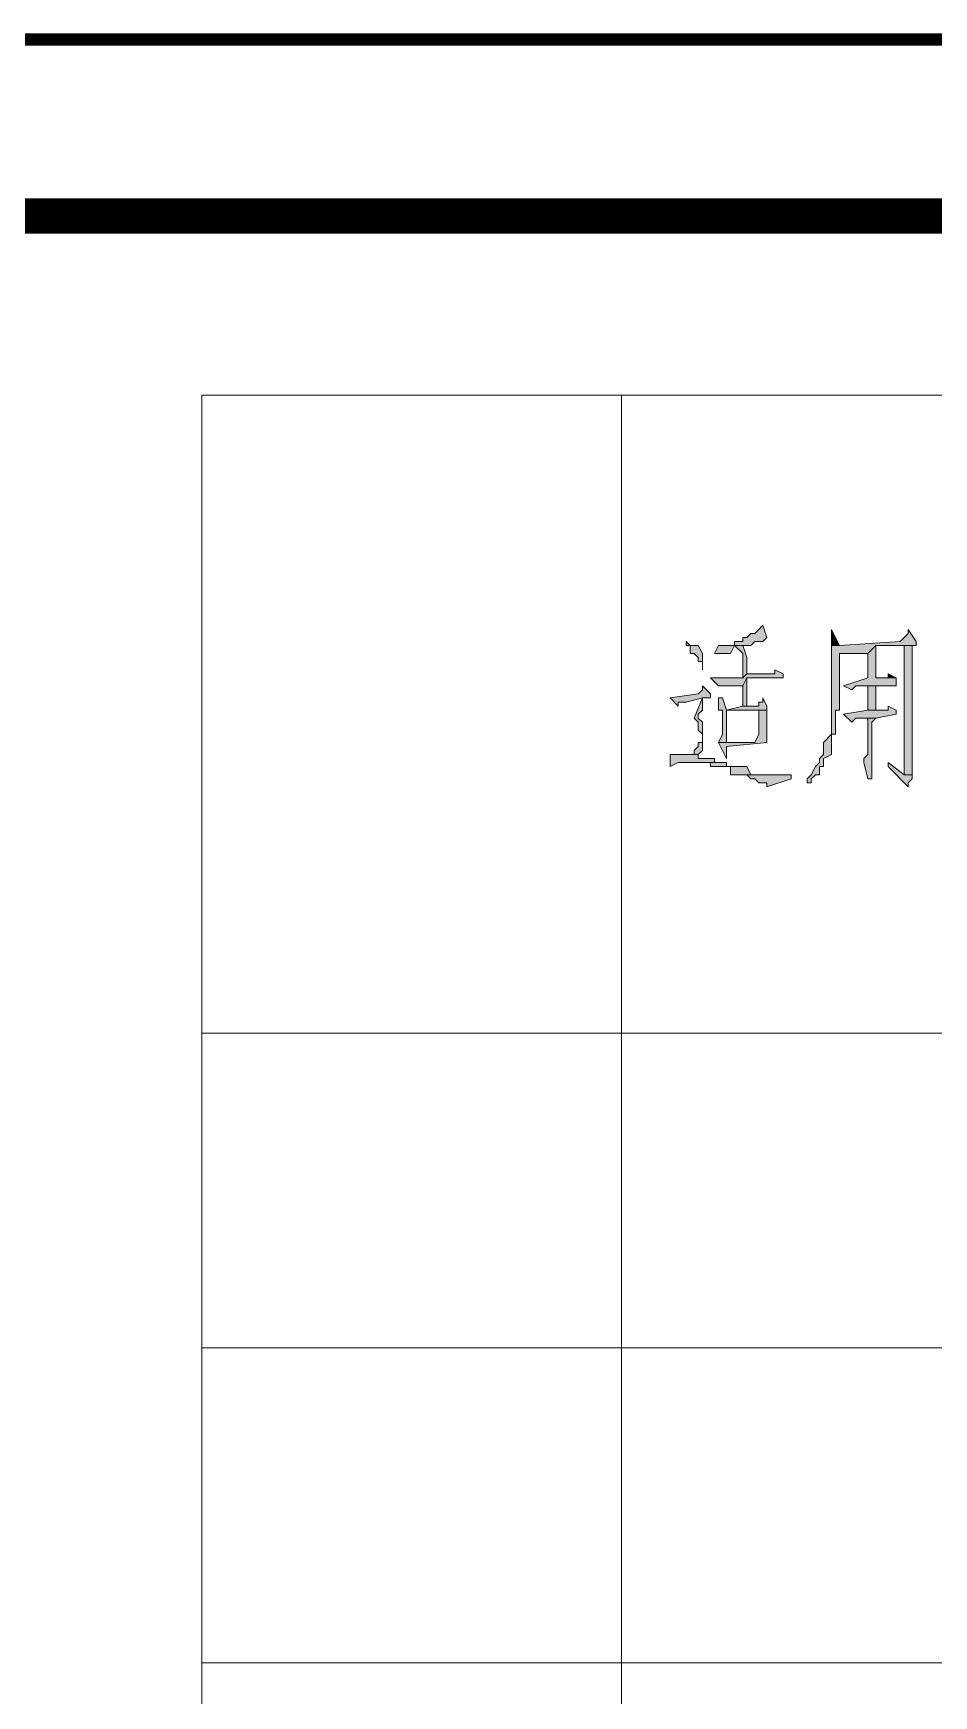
# Model space of a CAD drawing. Extents: x 457 to 4918, y -67 to 391.
# Drawn here: x 2716.56 to 2742.06, y 183.21 to 230.27 of the extents above; entities that cross this region are included whole.
import ezdxf

# ---------------------------------------------------------------- set-up
doc = ezdxf.new("R2010")
doc.units = 0
doc.header["$LTSCALE"] = 40
doc.header["$MEASUREMENT"] = 0
doc.layers.get('0').update_dxf_attribs({"linetype": 'CONTINUOUS'})
doc.layers.add('TK', color=1, linetype='CONTINUOUS')

msp = doc.modelspace()

# ---------------------------------------------------------------- hatches: boundary and pattern name
h = msp.add_hatch(color=0)
h.dxf.hatch_style = 2
h.paths.add_polyline_path([(2737.225, 213.513), (2737.111, 213.398), (2736.997, 213.284), (2736.882, 213.284), (2736.768, 213.17), (2736.654, 213.17), (2736.654, 213.055), (2736.425, 213.055), (2736.425, 212.941), (2736.311, 212.941), (2736.197, 212.941), (2735.968, 212.941), (2735.854, 212.712), (2735.968, 212.712), (2736.311, 212.712), (2736.425, 212.941), (2736.654, 212.941), (2736.882, 212.941), (2736.997, 213.055), (2737.225, 213.055), (2737.34, 213.17)])
h = msp.add_hatch(color=0)
h.dxf.hatch_style = 2
h.paths.add_polyline_path([(2741.34, 213.398), (2741.34, 213.284), (2741.226, 213.17), (2741.112, 213.055), (2739.397, 212.941), (2739.168, 212.941), (2739.168, 210.998), (2739.168, 210.884), (2739.168, 210.426), (2738.94, 210.198), (2738.94, 210.084), (2738.94, 209.969), (2738.94, 209.855), (2738.826, 209.741), (2738.826, 209.626), (2738.711, 209.512), (2738.597, 209.283), (2738.483, 209.169), (2738.483, 209.055), (2738.597, 209.055), (2738.597, 209.169), (2738.711, 209.283), (2738.826, 209.283), (2738.826, 209.512), (2738.94, 209.512), (2738.94, 209.626), (2738.94, 209.741), (2739.168, 209.855), (2739.168, 210.084), (2739.168, 210.198), (2739.168, 210.426), (2739.283, 210.426), (2739.283, 211.112), (2739.397, 211.112), (2739.397, 212.712), (2740.197, 212.712), (2740.426, 212.941), (2741.226, 212.941), (2741.569, 212.941), (2741.569, 213.055)])
h = msp.add_hatch(color=0)
h.dxf.hatch_style = 2
h.paths.add_polyline_path([(2739.168, 213.398), (2739.168, 213.284), (2739.168, 213.17), (2739.168, 212.941), (2739.397, 212.941)])
h = msp.add_hatch(color=0)
h.dxf.hatch_style = 2
h.paths.add_polyline_path([(2735.054, 213.055), (2735.054, 212.941), (2735.168, 212.941), (2735.168, 212.712), (2735.282, 212.712), (2735.397, 212.598), (2735.397, 212.484), (2735.511, 212.484), (2735.511, 212.255), (2735.511, 212.712), (2735.397, 212.941), (2735.282, 212.941), (2735.168, 212.941)])
h = msp.add_hatch(color=0)
h.dxf.hatch_style = 2
h.paths.add_polyline_path([(2736.654, 212.941), (2736.425, 212.941), (2736.654, 212.712), (2736.654, 212.027), (2736.768, 212.141), (2736.768, 212.598)])
h = msp.add_hatch(color=0)
h.dxf.hatch_style = 2
h.paths.add_polyline_path([(2740.426, 212.941), (2740.197, 212.712), (2740.197, 212.027), (2739.511, 211.798), (2739.74, 211.684), (2739.854, 211.798), (2740.197, 211.798), (2740.426, 211.798), (2740.997, 211.798), (2740.997, 212.027), (2740.426, 212.027)])
h = msp.add_hatch(color=0)
h.dxf.hatch_style = 2
h.paths.add_polyline_path([(2741.569, 212.941), (2741.226, 212.941), (2741.226, 209.283), (2741.454, 209.283), (2741.454, 212.941)])
h = msp.add_hatch(color=0)
h.dxf.hatch_style = 2
h.paths.add_polyline_path([(2737.568, 212.255), (2737.568, 212.141), (2736.768, 212.141), (2736.654, 212.027), (2735.739, 212.027), (2735.968, 211.798), (2736.654, 211.798), (2736.768, 212.027), (2737.797, 212.027), (2737.797, 212.141)])
h = msp.add_hatch(color=0)
h.dxf.hatch_style = 2
h.paths.add_polyline_path([(2736.768, 212.027), (2736.654, 211.798), (2736.654, 211.227), (2736.768, 211.227)])
h = msp.add_hatch(color=0)
h.dxf.hatch_style = 2
h.paths.add_polyline_path([(2740.769, 212.141), (2740.769, 212.027), (2740.654, 212.027), (2740.426, 212.027), (2740.997, 212.027)])
h = msp.add_hatch(color=0)
h.dxf.hatch_style = 2
h.paths.add_polyline_path([(2735.511, 211.798), (2735.511, 211.684), (2735.397, 211.569), (2734.596, 211.455), (2734.825, 211.227), (2734.825, 211.341), (2735.054, 211.341), (2735.511, 211.455), (2735.739, 211.455), (2735.739, 211.569)])
h = msp.add_hatch(color=0)
h.dxf.hatch_style = 2
h.paths.add_polyline_path([(2735.739, 211.455), (2735.511, 211.455), (2735.282, 210.884), (2735.397, 210.769), (2735.397, 210.541), (2735.511, 210.426), (2735.511, 210.198), (2735.397, 210.198), (2735.397, 210.084), (2735.282, 209.969), (2735.282, 209.855), (2735.168, 209.855), (2735.397, 209.855), (2735.511, 209.969), (2735.511, 210.084), (2735.511, 210.655), (2735.511, 210.769), (2735.397, 210.884), (2735.397, 210.998), (2735.511, 211.112), (2735.511, 211.455)])
h = msp.add_hatch(color=0)
h.dxf.hatch_style = 2
h.paths.add_polyline_path([(2736.082, 211.455), (2735.968, 211.455), (2735.968, 211.112), (2736.082, 211.112), (2736.082, 210.426), (2735.968, 210.198), (2736.197, 210.198), (2736.197, 211.112), (2737.111, 211.112), (2737.34, 211.112), (2736.197, 211.112)])
h = msp.add_hatch(color=0)
h.dxf.hatch_style = 2
h.paths.add_polyline_path([(2737.225, 211.455), (2737.225, 211.341), (2737.111, 211.341), (2737.111, 211.227), (2736.654, 211.227), (2736.197, 211.112), (2737.34, 211.112), (2737.34, 211.227)])
h = msp.add_hatch(color=0)
h.dxf.hatch_style = 2
h.paths.add_polyline_path([(2740.426, 211.798), (2740.197, 211.798), (2740.197, 211.112), (2740.426, 211.112)])
h = msp.add_hatch(color=0)
h.dxf.hatch_style = 2
h.paths.add_polyline_path([(2737.34, 211.112), (2737.111, 211.112), (2737.111, 210.426), (2736.997, 210.198), (2735.968, 210.198), (2736.197, 209.741), (2736.197, 210.084), (2737.34, 210.198), (2737.34, 210.426)])
h = msp.add_hatch(color=0)
h.dxf.hatch_style = 2
h.paths.add_polyline_path([(2740.769, 211.227), (2740.769, 211.112), (2740.654, 211.112), (2740.426, 211.112), (2740.197, 211.112), (2739.511, 210.998), (2739.74, 210.769), (2739.854, 210.884), (2740.426, 210.884), (2740.997, 210.998), (2740.997, 211.112)])
h = msp.add_hatch(color=0)
h.dxf.hatch_style = 2
h.paths.add_polyline_path([(2740.426, 210.884), (2740.197, 210.884), (2740.197, 209.855), (2740.083, 209.741), (2740.083, 209.626), (2740.197, 209.169), (2740.311, 209.169), (2740.311, 209.283), (2740.311, 210.769)])
h = msp.add_hatch(color=0)
h.dxf.hatch_style = 2
h.paths.add_polyline_path([(2734.825, 209.855), (2734.596, 209.855), (2734.596, 209.512), (2734.825, 209.626), (2735.854, 209.626), (2735.854, 209.741), (2735.397, 209.741), (2735.397, 209.855)])
h = msp.add_hatch(color=0)
h.dxf.hatch_style = 2
h.paths.add_polyline_path([(2735.854, 209.626), (2735.168, 209.626), (2735.739, 209.626), (2735.739, 209.512), (2735.968, 209.512), (2736.082, 209.512), (2736.311, 209.512), (2736.311, 209.283), (2736.654, 209.283), (2737.911, 209.283), (2737.34, 209.283), (2737.225, 209.283), (2736.882, 209.283), (2736.768, 209.512), (2736.654, 209.512), (2736.425, 209.512), (2736.197, 209.512), (2736.197, 209.626)])
h = msp.add_hatch(color=0)
h.dxf.hatch_style = 2
h.paths.add_polyline_path([(2740.769, 209.626), (2740.769, 209.512), (2741.34, 208.941), (2741.34, 209.055), (2741.454, 209.169), (2741.454, 209.283), (2741.226, 209.283)])
h = msp.add_hatch(color=0)
h.dxf.hatch_style = 2
h.paths.add_polyline_path([(2738.025, 209.283), (2736.768, 209.283), (2736.882, 209.169), (2736.997, 209.169), (2737.111, 209.055), (2737.34, 209.055), (2737.34, 208.941), (2738.025, 209.169)])

# ---------------------------------------------------------------- linework, layer by layer
at = {"const_width": 0.35}
msp.add_lwpolyline([(2520.536, -66.9), (2940.536, -66.9), (2940.536, 230.1), (2520.536, 230.1)], close=True, dxfattribs=at)
at = {"color": 0, "lineweight": 5}
for points in [[(2737.225, 213.513), (2737.111, 213.398), (2736.997, 213.284), (2736.882, 213.284), (2736.768, 213.17), (2736.654, 213.17), (2736.654, 213.055), (2736.425, 213.055), (2736.425, 212.941), (2736.311, 212.941), (2736.197, 212.941), (2735.968, 212.941), (2735.854, 212.712), (2735.968, 212.712), (2736.311, 212.712), (2736.425, 212.941), (2736.654, 212.941), (2736.882, 212.941), (2736.997, 213.055), (2737.225, 213.055), (2737.34, 213.17)], [(2741.34, 213.398), (2741.34, 213.284), (2741.226, 213.17), (2741.112, 213.055), (2739.397, 212.941), (2739.168, 212.941), (2739.168, 210.998), (2739.168, 210.884), (2739.168, 210.426), (2738.94, 210.198), (2738.94, 210.084), (2738.94, 209.969), (2738.94, 209.855), (2738.826, 209.741), (2738.826, 209.626), (2738.711, 209.512), (2738.597, 209.283), (2738.483, 209.169), (2738.483, 209.055), (2738.597, 209.055), (2738.597, 209.169), (2738.711, 209.283), (2738.826, 209.283), (2738.826, 209.512), (2738.94, 209.512), (2738.94, 209.626), (2738.94, 209.741), (2739.168, 209.855), (2739.168, 210.084), (2739.168, 210.198), (2739.168, 210.426), (2739.283, 210.426), (2739.283, 211.112), (2739.397, 211.112), (2739.397, 212.712), (2740.197, 212.712), (2740.426, 212.941), (2741.226, 212.941), (2741.569, 212.941), (2741.569, 213.055)], [(2739.168, 213.398), (2739.168, 213.284), (2739.168, 213.17), (2739.168, 212.941), (2739.397, 212.941)], [(2735.054, 213.055), (2735.054, 212.941), (2735.168, 212.941), (2735.168, 212.712), (2735.282, 212.712), (2735.397, 212.598), (2735.397, 212.484), (2735.511, 212.484), (2735.511, 212.255), (2735.511, 212.712), (2735.397, 212.941), (2735.282, 212.941), (2735.168, 212.941)], [(2736.654, 212.941), (2736.425, 212.941), (2736.654, 212.712), (2736.654, 212.027), (2736.768, 212.141), (2736.768, 212.598)], [(2740.426, 212.941), (2740.197, 212.712), (2740.197, 212.027), (2739.511, 211.798), (2739.74, 211.684), (2739.854, 211.798), (2740.197, 211.798), (2740.426, 211.798), (2740.997, 211.798), (2740.997, 212.027), (2740.426, 212.027)], [(2741.569, 212.941), (2741.226, 212.941), (2741.226, 209.283), (2741.454, 209.283), (2741.454, 212.941)], [(2737.568, 212.255), (2737.568, 212.141), (2736.768, 212.141), (2736.654, 212.027), (2735.739, 212.027), (2735.968, 211.798), (2736.654, 211.798), (2736.768, 212.027), (2737.797, 212.027), (2737.797, 212.141)], [(2736.768, 212.027), (2736.654, 211.798), (2736.654, 211.227), (2736.768, 211.227)], [(2740.769, 212.141), (2740.769, 212.027), (2740.654, 212.027), (2740.426, 212.027), (2740.997, 212.027)], [(2735.511, 211.798), (2735.511, 211.684), (2735.397, 211.569), (2734.596, 211.455), (2734.825, 211.227), (2734.825, 211.341), (2735.054, 211.341), (2735.511, 211.455), (2735.739, 211.455), (2735.739, 211.569)], [(2735.739, 211.455), (2735.511, 211.455), (2735.282, 210.884), (2735.397, 210.769), (2735.397, 210.541), (2735.511, 210.426), (2735.511, 210.198), (2735.397, 210.198), (2735.397, 210.084), (2735.282, 209.969), (2735.282, 209.855), (2735.168, 209.855), (2735.397, 209.855), (2735.511, 209.969), (2735.511, 210.084), (2735.511, 210.655), (2735.511, 210.769), (2735.397, 210.884), (2735.397, 210.998), (2735.511, 211.112), (2735.511, 211.455)], [(2736.082, 211.455), (2735.968, 211.455), (2735.968, 211.112), (2736.082, 211.112), (2736.082, 210.426), (2735.968, 210.198), (2736.197, 210.198), (2736.197, 211.112), (2737.111, 211.112), (2737.34, 211.112), (2736.197, 211.112)], [(2737.225, 211.455), (2737.225, 211.341), (2737.111, 211.341), (2737.111, 211.227), (2736.654, 211.227), (2736.197, 211.112), (2737.34, 211.112), (2737.34, 211.227)], [(2740.426, 211.798), (2740.197, 211.798), (2740.197, 211.112), (2740.426, 211.112)], [(2737.34, 211.112), (2737.111, 211.112), (2737.111, 210.426), (2736.997, 210.198), (2735.968, 210.198), (2736.197, 209.741), (2736.197, 210.084), (2737.34, 210.198), (2737.34, 210.426)], [(2740.769, 211.227), (2740.769, 211.112), (2740.654, 211.112), (2740.426, 211.112), (2740.197, 211.112), (2739.511, 210.998), (2739.74, 210.769), (2739.854, 210.884), (2740.426, 210.884), (2740.997, 210.998), (2740.997, 211.112)], [(2740.426, 210.884), (2740.197, 210.884), (2740.197, 209.855), (2740.083, 209.741), (2740.083, 209.626), (2740.197, 209.169), (2740.311, 209.169), (2740.311, 209.283), (2740.311, 210.769)], [(2734.825, 209.855), (2734.596, 209.855), (2734.596, 209.512), (2734.825, 209.626), (2735.854, 209.626), (2735.854, 209.741), (2735.397, 209.741), (2735.397, 209.855)], [(2735.854, 209.626), (2735.168, 209.626), (2735.739, 209.626), (2735.739, 209.512), (2735.968, 209.512), (2736.082, 209.512), (2736.311, 209.512), (2736.311, 209.283), (2736.654, 209.283), (2737.911, 209.283), (2737.34, 209.283), (2737.225, 209.283), (2736.882, 209.283), (2736.768, 209.512), (2736.654, 209.512), (2736.425, 209.512), (2736.197, 209.512), (2736.197, 209.626)], [(2740.769, 209.626), (2740.769, 209.512), (2741.34, 208.941), (2741.34, 209.055), (2741.454, 209.169), (2741.454, 209.283), (2741.226, 209.283)], [(2738.025, 209.283), (2736.768, 209.283), (2736.882, 209.169), (2736.997, 209.169), (2737.111, 209.055), (2737.34, 209.055), (2737.34, 208.941), (2738.025, 209.169)]]:
    msp.add_lwpolyline(points, close=True, dxfattribs=at)
at = {"color": 0, "lineweight": 9}
for points in [[(2721.338, 220.028), (2721.338, 220.028), (2931.421, 220.028), (2931.421, 220.028)], [(2721.338, 193.053), (2721.338, 193.053), (2721.338, 220.028), (2721.338, 220.028)], [(2733.225, 193.053), (2733.225, 193.053), (2733.225, 220.028), (2733.225, 220.028)], [(2721.338, 201.968), (2721.338, 201.968), (2931.421, 201.968), (2931.421, 201.968)], [(2733.225, 138.646), (2733.225, 138.646), (2733.225, 201.968), (2733.225, 201.968)], [(2721.338, 138.646), (2721.338, 138.646), (2721.338, 193.053), (2721.338, 193.053)], [(2721.338, 193.053), (2721.338, 193.053), (2931.421, 193.053), (2931.421, 193.053)], [(2721.338, 193.053), (2721.338, 193.053), (2931.421, 193.053), (2931.421, 193.053)], [(2721.338, 184.137), (2721.338, 184.137), (2931.421, 184.137), (2931.421, 184.137)]]:
    msp.add_open_spline(points, degree=3, dxfattribs=at)
at = {"layer": 'TK', "const_width": 1}
msp.add_lwpolyline([(2545.536, -61.9), (2935.536, -61.9), (2935.536, 225.1), (2545.536, 225.1)], close=True, dxfattribs=at)

doc.saveas('drawing.dxf')
